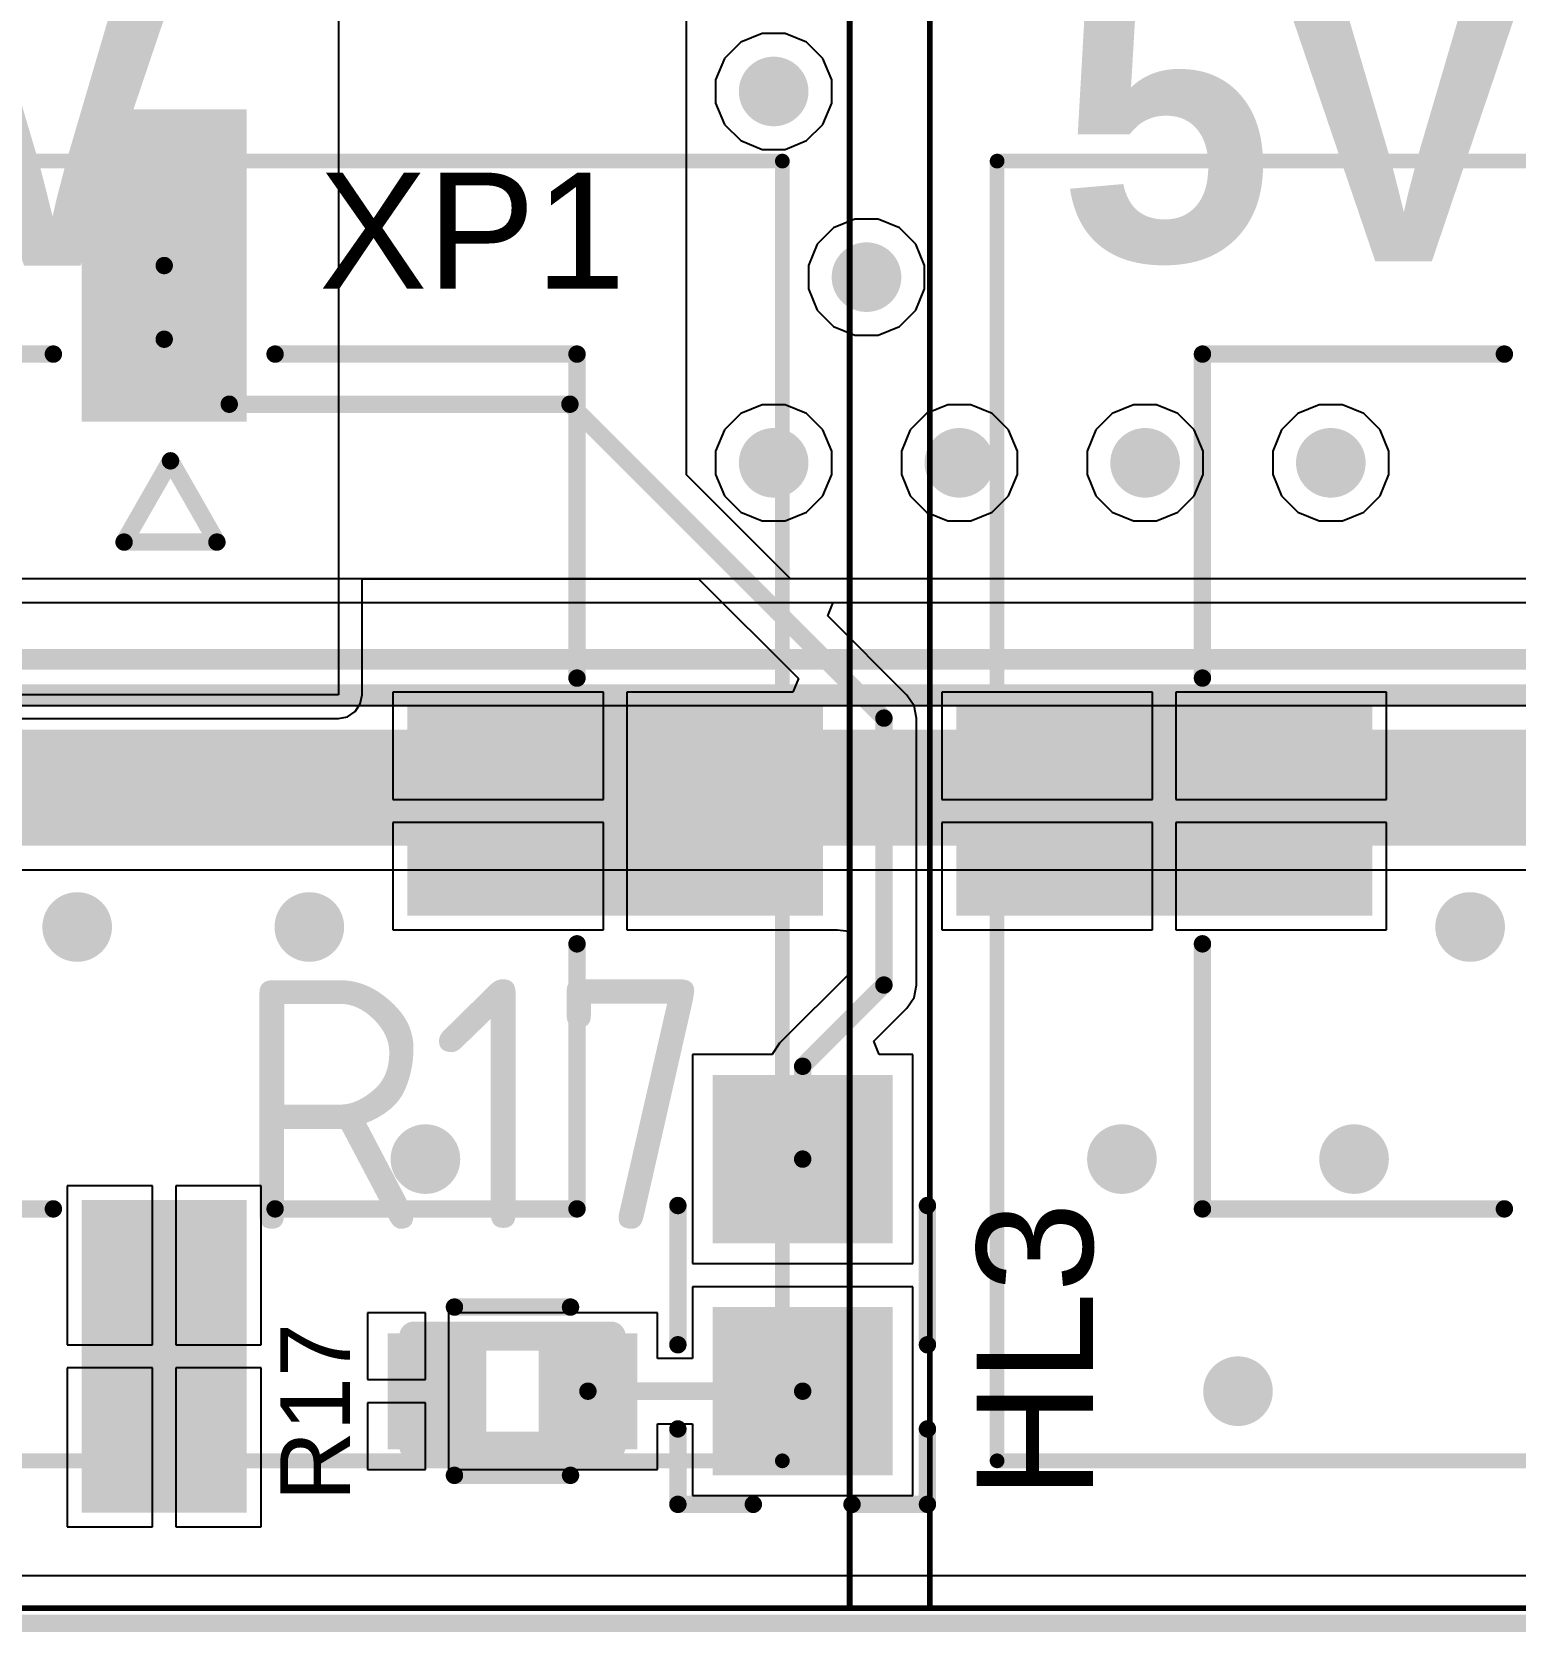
# Model space of a CAD drawing. Header units: inches. Extents: x 0 to 110, y 0 to 95.
# Drawn here: x 34.36 to 47.15, y -0.08 to 13.71 of the extents above; entities that cross this region are included whole.
import ezdxf

# ---------------------------------------------------------------- set-up
doc = ezdxf.new("R2010")
doc.units = ezdxf.units.IN
for name, color, linetype in [('Board Shape', 56, 'Continuous'), ('Bottom Layer', 5, 'Continuous'), ('Int1', 16, 'Continuous'), ('Int2', 76, 'Continuous'), ('Mechanical 13', 56, 'Continuous'), ('Panelize Outline', 56, 'Continuous'), ('Top Courtyard', 56, 'Continuous'), ('Top Layer', 1, 'Continuous'), ('Top Overlay', 2, 'Continuous'), ('Top Paste', 8, 'Continuous'), ('Top Solder', 216, 'Continuous'), ('Via Holes', 16, 'Continuous')]:
    doc.layers.add(name, color=color, linetype=linetype)
doc.styles.add('Arial', font='', dxfattribs={"height": 0.2})
doc.styles.add('Century Gothic_Bold', font='', dxfattribs={"height": 0.2})
doc.styles.add('GOST type B', font='', dxfattribs={"height": 0.2})
doc.styles.get('Arial').set_extended_font_data('Arial')
doc.styles.get('Century Gothic_Bold').set_extended_font_data('Century Gothic', bold=True)
doc.styles.get('GOST type B').set_extended_font_data('GOST type B')

# ---------------------------------------------------------------- blocks, each defined once
blk = doc.blocks.new('0603R_1025')
at = {"layer": 'Top Layer'}
for points in [[(-1.05000171, -0.47500032), (-1.05000171, 0.47500032), (-0.25000077, 0.47500032), (-0.25000077, -0.47500032)], [(0.24999823, -0.47500032), (0.24999823, 0.47500032), (1.04999917, 0.47500032), (1.04999917, -0.47500032)]]:
    blk.add_hatch(color=1, dxfattribs=at).paths.add_polyline_path(points)
at = {"layer": 'Top Paste'}
for points in [[(-1.05000171, -0.47500032), (-1.05000171, 0.47500032), (-0.25000077, 0.47500032), (-0.25000077, -0.47500032)], [(0.24999823, -0.47500032), (0.24999823, 0.47500032), (1.04999917, 0.47500032), (1.04999917, -0.47500032)]]:
    blk.add_hatch(color=8, dxfattribs=at).paths.add_polyline_path(points)
at = {"layer": 'Top Solder'}
for points in [[(-1.07500293, -0.50000154), (-1.07500293, 0.50000154), (-0.22499955, 0.50000154), (-0.22499955, -0.50000154)], [(0.22499701, -0.50000154), (0.22499701, 0.50000154), (1.07500039, 0.50000154), (1.07500039, -0.50000154)]]:
    blk.add_hatch(color=216, dxfattribs=at).paths.add_polyline_path(points)
at = {"layer": 'Panelize Outline'}
for points in [[(-0.8500008399999999, -0.47500032, 0.2499995, 0.2499995, 0), (-0.8500008399999999, 0.47500032, 0.2499995, 0.2499995, 0)], [(-0.8500008399999999, 0.47500032, 0.2499995, 0.2499995, 0), (0.8499983, 0.47500032, 0.2499995, 0.2499995, 0)], [(0.8499983, -0.47500032, 0.2499995, 0.2499995, 0), (0.8499983, 0.47500032, 0.2499995, 0.2499995, 0)], [(-0.8500008399999999, -0.47500032, 0.2499995, 0.2499995, 0), (0.8499983, -0.47500032, 0.2499995, 0.2499995, 0)]]:
    blk.add_lwpolyline(points, format="xyseb", dxfattribs=at)
for points in [[(-0.9125000799999999, 0.47500032, 0.12499848, 0.12499848, 1), (-0.7875015999999999, 0.47500032, 0.12499848, 0.12499848, 1)], [(-0.9125000799999999, 0.47500032, 0.12499848, 0.12499848, 1), (-0.7875015999999999, 0.47500032, 0.12499848, 0.12499848, 1)], [(0.78749906, 0.47500032, 0.12499848, 0.12499848, 1), (0.9124975399999999, 0.47500032, 0.12499848, 0.12499848, 1)], [(0.78749906, 0.47500032, 0.12499848, 0.12499848, 1), (0.9124975399999999, 0.47500032, 0.12499848, 0.12499848, 1)], [(-0.9125000799999999, -0.47500032, 0.12499848, 0.12499848, 1), (-0.7875015999999999, -0.47500032, 0.12499848, 0.12499848, 1)], [(-0.9125000799999999, -0.47500032, 0.12499848, 0.12499848, 1), (-0.7875015999999999, -0.47500032, 0.12499848, 0.12499848, 1)], [(0.78749906, -0.47500032, 0.12499848, 0.12499848, 1), (0.9124975399999999, -0.47500032, 0.12499848, 0.12499848, 1)], [(0.78749906, -0.47500032, 0.12499848, 0.12499848, 1), (0.9124975399999999, -0.47500032, 0.12499848, 0.12499848, 1)]]:
    blk.add_lwpolyline(points, format="xyseb", close=True, dxfattribs=at)
at = {"layer": 'Top Overlay'}
for points in [[(-0.499999, 0.72499982, 0.1499997, 0.1499997, 0), (0.499999, 0.72499982, 0.1499997, 0.1499997, 0)], [(-0.499999, -0.72499982, 0.1499997, 0.1499997, 0), (0.499999, -0.72499982, 0.1499997, 0.1499997, 0)]]:
    blk.add_lwpolyline(points, format="xyseb", dxfattribs=at)
for points in [[(-0.53749956, 0.72499982, 0.07499858, 0.07499858, 1), (-0.46249844, 0.72499982, 0.07499858, 0.07499858, 1)], [(0.46249844, 0.72499982, 0.07499858, 0.07499858, 1), (0.53749956, 0.72499982, 0.07499858, 0.07499858, 1)], [(-0.53749956, -0.72499982, 0.07499858, 0.07499858, 1), (-0.46249844, -0.72499982, 0.07499858, 0.07499858, 1)], [(0.46249844, -0.72499982, 0.07499858, 0.07499858, 1), (0.53749956, -0.72499982, 0.07499858, 0.07499858, 1)]]:
    blk.add_lwpolyline(points, format="xyseb", close=True, dxfattribs=at)
at = {"layer": 'Panelize Outline', "style": 'GOST type B'}
blk.add_text('R17', height=2.15000078, rotation=360, dxfattribs=at).set_placement((-2.40000028, 1.39999974))
blk = doc.blocks.new('0805D_1027')
at = {"layer": 'Top Layer'}
for points in [[(-1.70000041, -0.7499997700000002), (-1.70000041, 0.7499997699999997), (-0.3000006700000001, 0.7499997700000002), (-0.3000006699999999, -0.7499997699999997)], [(0.3000006700000001, -0.7499997700000002), (0.3000006699999999, 0.7499997699999997), (1.70000041, 0.7499997700000002), (1.70000041, -0.7499997699999997)]]:
    blk.add_hatch(color=1, dxfattribs=at).paths.add_polyline_path(points)
at = {"layer": 'Top Paste'}
for points in [[(-1.70000041, -0.7499997700000002), (-1.70000041, 0.7499997699999997), (-0.3000006700000001, 0.7499997700000002), (-0.3000006699999999, -0.7499997699999997)], [(0.3000006700000001, -0.7499997700000002), (0.3000006699999999, 0.7499997699999997), (1.70000041, 0.7499997700000002), (1.70000041, -0.7499997699999997)]]:
    blk.add_hatch(color=8, dxfattribs=at).paths.add_polyline_path(points)
at = {"layer": 'Top Solder'}
for points in [[(-1.72500163, -0.7750009900000001), (-1.72500163, 0.7750009899999998), (-0.2749994500000001, 0.7750009900000001), (-0.2749994499999999, -0.7750009899999998)], [(0.2749994500000001, -0.7750009900000001), (0.2749994499999999, 0.7750009899999998), (1.72500163, 0.7750009900000001), (1.72500163, -0.7750009899999998)]]:
    blk.add_hatch(color=216, dxfattribs=at).paths.add_polyline_path(points)
at = {"layer": 'Top Overlay'}
for points in [[(0.5999987999999999, 1.07499912, 0.1499997, 0.1499997, 0), (-0.5999987999999999, 1.07499912, 0.1499997, 0.1499997, 0)], [(1.97499986, 1.07499912, 0.1499997, 0.1499997, 0), (1.32500116, 1.07499912, 0.1499997, 0.1499997, 0)], [(1.97499986, 0.4250004199999999, 0.1499997, 0.1499997, 0), (1.97499986, 1.07499912, 0.1499997, 0.1499997, 0)], [(1.97499986, -1.07499912, 0.1499997, 0.1499997, 0), (1.97499986, -0.4250004199999999, 0.1499997, 0.1499997, 0)], [(0.5999987999999999, -1.07499912, 0.1499997, 0.1499997, 0), (-0.5999987999999999, -1.07499912, 0.1499997, 0.1499997, 0)], [(1.97499986, -1.07499912, 0.1499997, 0.1499997, 0), (1.32500116, -1.07499912, 0.1499997, 0.1499997, 0)]]:
    blk.add_lwpolyline(points, format="xyseb", dxfattribs=at)
for points in [[(-0.63749936, 1.07499912, 0.07499858, 0.07499858, 1), (-0.56249824, 1.07499912, 0.07499858, 0.07499858, 1)], [(0.56249824, 1.07499912, 0.07499858, 0.07499858, 1), (0.63749936, 1.07499912, 0.07499858, 0.07499858, 1)], [(1.2875006, 1.07499912, 0.07499858, 0.07499858, 1), (1.36250172, 1.07499912, 0.07499858, 0.07499858, 1)], [(1.9374993, 1.07499912, 0.07499858, 0.07499858, 1), (2.01250042, 1.07499912, 0.07499858, 0.07499858, 1)], [(1.9374993, 1.07499912, 0.07499858, 0.07499858, 1), (2.01250042, 1.07499912, 0.07499858, 0.07499858, 1)], [(1.9374993, 0.4250004199999999, 0.07499858, 0.07499858, 1), (2.01250042, 0.4250004199999999, 0.07499858, 0.07499858, 1)], [(1.9374993, -0.4250004199999999, 0.07499858, 0.07499858, 1), (2.01250042, -0.4250004199999999, 0.07499858, 0.07499858, 1)], [(-0.63749936, -1.07499912, 0.07499858, 0.07499858, 1), (-0.56249824, -1.07499912, 0.07499858, 0.07499858, 1)], [(0.56249824, -1.07499912, 0.07499858, 0.07499858, 1), (0.63749936, -1.07499912, 0.07499858, 0.07499858, 1)], [(1.2875006, -1.07499912, 0.07499858, 0.07499858, 1), (1.36250172, -1.07499912, 0.07499858, 0.07499858, 1)], [(1.9374993, -1.07499912, 0.07499858, 0.07499858, 1), (2.01250042, -1.07499912, 0.07499858, 0.07499858, 1)], [(1.9374993, -1.07499912, 0.07499858, 0.07499858, 1), (2.01250042, -1.07499912, 0.07499858, 0.07499858, 1)]]:
    blk.add_lwpolyline(points, format="xyseb", close=True, dxfattribs=at)
blk = doc.blocks.new('M_____430450218_1031')
at = {"layer": 'Top Layer'}
for points in [[(-0.635, 5.97000076), (0.635, 5.97000076), (0.635, 3.43000076), (-0.635, 3.43000076)], [(-5.600001499999999, 0.8249996199999998), (-2.17000074, 0.8249996199999998), (-2.17000074, -0.8249996199999998), (-5.600001499999999, -0.8249996199999998)], [(-0.635, -3.43000076), (0.635, -3.43000076), (0.635, -5.97000076), (-0.635, -5.97000076)]]:
    blk.add_hatch(color=1, dxfattribs=at).paths.add_polyline_path(points)
at = {"layer": 'Top Paste'}
for points in [[(-0.635, 5.97000076), (0.635, 5.97000076), (0.635, 3.43000076), (-0.635, 3.43000076)], [(-5.600001499999999, 0.8249996199999998), (-2.17000074, 0.8249996199999998), (-2.17000074, -0.8249996199999998), (-5.600001499999999, -0.8249996199999998)], [(-0.635, -3.43000076), (0.635, -3.43000076), (0.635, -5.97000076), (-0.635, -5.97000076)]]:
    blk.add_hatch(color=8, dxfattribs=at).paths.add_polyline_path(points)
at = {"layer": 'Top Solder'}
for points in [[(-0.7111999999999999, 6.04620076), (0.7111999999999999, 6.04620076), (0.7111999999999999, 3.35380076), (-0.7111999999999999, 3.35380076)], [(-5.676201499999999, 0.90119962), (-2.09380074, 0.90119962), (-2.09380074, -0.90119962), (-5.676201499999999, -0.90119962)], [(-0.7111999999999999, -3.35380076), (0.7111999999999999, -3.35380076), (0.7111999999999999, -6.04620076), (-0.7111999999999999, -6.04620076)]]:
    blk.add_hatch(color=216, dxfattribs=at).paths.add_polyline_path(points)
at = {"layer": 'Mechanical 13'}
for points in [[(5.32500078, 5.59999896, 0.127, 0.127, 0), (-5.32500078, 5.59999896, 0.127, 0.127, 0)], [(-5.32500078, 5.59999896, 0.127, 0.127, 0), (-5.32500078, -5.59999896, 0.127, 0.127, 0)], [(0.34600134, -2.31699816, 0.127, 0.127, 0), (-0.4539996, -2.31699816, 0.127, 0.127, 0)], [(-0.05400039999999999, -3.0169993, 0.127, 0.127, 0), (-0.4539996, -2.31699816, 0.127, 0.127, 0)], [(0.34600134, -2.31699816, 0.127, 0.127, 0), (-0.05400039999999999, -3.0169993, 0.127, 0.127, 0)], [(5.32500078, -5.59999896, 0.127, 0.127, 0), (-5.32500078, -5.59999896, 0.127, 0.127, 0)]]:
    blk.add_lwpolyline(points, format="xyseb", dxfattribs=at)
for points in [[(-5.35675078, 5.59999896, 0.0635, 0.0635, 1), (-5.293250779999999, 5.59999896, 0.0635, 0.0635, 1)], [(-5.35675078, 5.59999896, 0.0635, 0.0635, 1), (-5.293250779999999, 5.59999896, 0.0635, 0.0635, 1)], [(-0.4857495999999999, -2.31699816, 0.0635, 0.0635, 1), (-0.4222495999999999, -2.31699816, 0.0635, 0.0635, 1)], [(-0.4857495999999999, -2.31699816, 0.0635, 0.0635, 1), (-0.4222495999999999, -2.31699816, 0.0635, 0.0635, 1)], [(0.31425134, -2.31699816, 0.0635, 0.0635, 1), (0.3777513399999999, -2.31699816, 0.0635, 0.0635, 1)], [(0.31425134, -2.31699816, 0.0635, 0.0635, 1), (0.3777513399999999, -2.31699816, 0.0635, 0.0635, 1)], [(-0.0857504, -3.0169993, 0.0635, 0.0635, 1), (-0.0222504, -3.0169993, 0.0635, 0.0635, 1)], [(-0.0857504, -3.0169993, 0.0635, 0.0635, 1), (-0.0222504, -3.0169993, 0.0635, 0.0635, 1)], [(-5.35675078, -5.59999896, 0.0635, 0.0635, 1), (-5.293250779999999, -5.59999896, 0.0635, 0.0635, 1)], [(-5.35675078, -5.59999896, 0.0635, 0.0635, 1), (-5.293250779999999, -5.59999896, 0.0635, 0.0635, 1)]]:
    blk.add_lwpolyline(points, format="xyseb", close=True, dxfattribs=at)
at = {"layer": 'Top Courtyard'}
for points in [[(-6.595000779999999, 6.869998959999999, 0.0499999, 0.0499999, 0), (-6.595000779999999, -6.869998959999999, 0.0499999, 0.0499999, 0)], [(6.595000779999999, 6.869998959999999, 0.0499999, 0.0499999, 0), (-6.595000779999999, 6.869998959999999, 0.0499999, 0.0499999, 0)]]:
    blk.add_lwpolyline(points, format="xyseb", dxfattribs=at)
blk.add_lwpolyline([(-6.607500119999999, 6.869998959999999, 0.02499868, 0.02499868, 1), (-6.582501439999999, 6.869998959999999, 0.02499868, 0.02499868, 1)], format="xyseb", close=True, dxfattribs=at)
blk.add_lwpolyline([(-6.607500119999999, 6.869998959999999, 0.02499868, 0.02499868, 1), (-6.582501439999999, 6.869998959999999, 0.02499868, 0.02499868, 1)], format="xyseb", close=True, dxfattribs=at)
at = {"layer": 'Top Overlay'}
for points in [[(-3.556, 3.429, 0.1499997, 0.1499997, 0), (-3.556, 1.14499898, 0.1499997, 0.1499997, 0)], [(-0.9549993599999999, 3.429, 0.1499997, 0.1499997, 0), (-3.556, 3.429, 0.1499997, 0.1499997, 0)], [(3.556, 3.429, 0.1499997, 0.1499997, 0), (0.9549993599999999, 3.429, 0.1499997, 0.1499997, 0)], [(-3.556, -1.14499898, 0.1499997, 0.1499997, 0), (-3.556, -3.937, 0.1499997, 0.1499997, 0)], [(-0.05400039999999999, -3.0169993, 0.1499997, 0.1499997, 0), (-0.4539996, -2.31699816, 0.1499997, 0.1499997, 0)], [(0.34600134, -2.31699816, 0.1499997, 0.1499997, 0), (-0.4539996, -2.31699816, 0.1499997, 0.1499997, 0)], [(0.34600134, -2.31699816, 0.1499997, 0.1499997, 0), (-0.05400039999999999, -3.0169993, 0.1499997, 0.1499997, 0)], [(-0.9549993599999999, -3.937, 0.1499997, 0.1499997, 0), (-3.556, -3.937, 0.1499997, 0.1499997, 0)], [(3.556, -3.937, 0.1499997, 0.1499997, 0), (0.9549993599999999, -3.937, 0.1499997, 0.1499997, 0)]]:
    blk.add_lwpolyline(points, format="xyseb", dxfattribs=at)
for points in [[(-3.59350056, 3.429, 0.07499858, 0.07499858, 1), (-3.51849944, 3.429, 0.07499858, 0.07499858, 1)], [(-3.59350056, 3.429, 0.07499858, 0.07499858, 1), (-3.51849944, 3.429, 0.07499858, 0.07499858, 1)], [(-0.99249992, 3.429, 0.07499858, 0.07499858, 1), (-0.9174988, 3.429, 0.07499858, 0.07499858, 1)], [(0.9174988, 3.429, 0.07499858, 0.07499858, 1), (0.99249992, 3.429, 0.07499858, 0.07499858, 1)], [(-3.59350056, 1.14499898, 0.07499858, 0.07499858, 1), (-3.51849944, 1.14499898, 0.07499858, 0.07499858, 1)], [(-3.59350056, -1.14499898, 0.07499858, 0.07499858, 1), (-3.51849944, -1.14499898, 0.07499858, 0.07499858, 1)], [(-0.49150016, -2.31699816, 0.07499858, 0.07499858, 1), (-0.4164990399999999, -2.31699816, 0.07499858, 0.07499858, 1)], [(-0.49150016, -2.31699816, 0.07499858, 0.07499858, 1), (-0.4164990399999999, -2.31699816, 0.07499858, 0.07499858, 1)], [(0.30850078, -2.31699816, 0.07499858, 0.07499858, 1), (0.3835019, -2.31699816, 0.07499858, 0.07499858, 1)], [(0.30850078, -2.31699816, 0.07499858, 0.07499858, 1), (0.3835019, -2.31699816, 0.07499858, 0.07499858, 1)], [(-0.09150095999999999, -3.0169993, 0.07499858, 0.07499858, 1), (-0.01649984, -3.0169993, 0.07499858, 0.07499858, 1)], [(-0.09150095999999999, -3.0169993, 0.07499858, 0.07499858, 1), (-0.01649984, -3.0169993, 0.07499858, 0.07499858, 1)], [(-3.59350056, -3.937, 0.07499858, 0.07499858, 1), (-3.51849944, -3.937, 0.07499858, 0.07499858, 1)], [(-3.59350056, -3.937, 0.07499858, 0.07499858, 1), (-3.51849944, -3.937, 0.07499858, 0.07499858, 1)], [(-0.99249992, -3.937, 0.07499858, 0.07499858, 1), (-0.9174988, -3.937, 0.07499858, 0.07499858, 1)], [(0.9174988, -3.937, 0.07499858, 0.07499858, 1), (0.99249992, -3.937, 0.07499858, 0.07499858, 1)]]:
    blk.add_lwpolyline(points, format="xyseb", close=True, dxfattribs=at)
blk = doc.blocks.new('M_____430450218_1128')
at = {"layer": 'Top Layer'}
blk.add_hatch(color=1, dxfattribs=at).paths.add_polyline_path([(2.17000074, 0.8249996199999998), (5.600001499999999, 0.8249996199999998), (5.600001499999999, -0.8249996199999998), (2.17000074, -0.8249996199999998)])
at = {"layer": 'Top Paste'}
blk.add_hatch(color=8, dxfattribs=at).paths.add_polyline_path([(2.17000074, 0.8249996199999998), (5.600001499999999, 0.8249996199999998), (5.600001499999999, -0.8249996199999998), (2.17000074, -0.8249996199999998)])
at = {"layer": 'Top Solder'}
blk.add_hatch(color=216, dxfattribs=at).paths.add_polyline_path([(2.09380074, 0.90119962), (5.676201499999999, 0.90119962), (5.676201499999999, -0.90119962), (2.09380074, -0.90119962)])
at = {"layer": 'Mechanical 13'}
for points in [[(5.32500078, 5.59999896, 0.127, 0.127, 0), (-5.32500078, 5.59999896, 0.127, 0.127, 0)], [(5.32500078, 5.59999896, 0.127, 0.127, 0), (5.32500078, -5.59999896, 0.127, 0.127, 0)], [(5.32500078, -5.59999896, 0.127, 0.127, 0), (-5.32500078, -5.59999896, 0.127, 0.127, 0)]]:
    blk.add_lwpolyline(points, format="xyseb", dxfattribs=at)
for points in [[(5.293250779999999, 5.59999896, 0.0635, 0.0635, 1), (5.35675078, 5.59999896, 0.0635, 0.0635, 1)], [(5.293250779999999, 5.59999896, 0.0635, 0.0635, 1), (5.35675078, 5.59999896, 0.0635, 0.0635, 1)], [(5.293250779999999, -5.59999896, 0.0635, 0.0635, 1), (5.35675078, -5.59999896, 0.0635, 0.0635, 1)], [(5.293250779999999, -5.59999896, 0.0635, 0.0635, 1), (5.35675078, -5.59999896, 0.0635, 0.0635, 1)]]:
    blk.add_lwpolyline(points, format="xyseb", close=True, dxfattribs=at)
at = {"layer": 'Top Courtyard'}
for points in [[(6.595000779999999, 6.869998959999999, 0.0499999, 0.0499999, 0), (-6.595000779999999, 6.869998959999999, 0.0499999, 0.0499999, 0)], [(6.595000779999999, 6.869998959999999, 0.0499999, 0.0499999, 0), (6.595000779999999, -6.869998959999999, 0.0499999, 0.0499999, 0)]]:
    blk.add_lwpolyline(points, format="xyseb", dxfattribs=at)
blk.add_lwpolyline([(6.582501439999999, 6.869998959999999, 0.02499868, 0.02499868, 1), (6.607500119999999, 6.869998959999999, 0.02499868, 0.02499868, 1)], format="xyseb", close=True, dxfattribs=at)
blk.add_lwpolyline([(6.582501439999999, 6.869998959999999, 0.02499868, 0.02499868, 1), (6.607500119999999, 6.869998959999999, 0.02499868, 0.02499868, 1)], format="xyseb", close=True, dxfattribs=at)
at = {"layer": 'Top Overlay'}
for points in [[(3.556, 3.429, 0.1499997, 0.1499997, 0), (0.9549993599999999, 3.429, 0.1499997, 0.1499997, 0)], [(3.556, 3.429, 0.1499997, 0.1499997, 0), (3.556, 1.14499898, 0.1499997, 0.1499997, 0)], [(3.556, -1.14499898, 0.1499997, 0.1499997, 0), (3.556, -3.937, 0.1499997, 0.1499997, 0)], [(3.556, -3.937, 0.1499997, 0.1499997, 0), (0.9549993599999999, -3.937, 0.1499997, 0.1499997, 0)]]:
    blk.add_lwpolyline(points, format="xyseb", dxfattribs=at)
for points in [[(0.9174988, 3.429, 0.07499858, 0.07499858, 1), (0.99249992, 3.429, 0.07499858, 0.07499858, 1)], [(3.51849944, 3.429, 0.07499858, 0.07499858, 1), (3.59350056, 3.429, 0.07499858, 0.07499858, 1)], [(3.51849944, 3.429, 0.07499858, 0.07499858, 1), (3.59350056, 3.429, 0.07499858, 0.07499858, 1)], [(3.51849944, 1.14499898, 0.07499858, 0.07499858, 1), (3.59350056, 1.14499898, 0.07499858, 0.07499858, 1)], [(3.51849944, -1.14499898, 0.07499858, 0.07499858, 1), (3.59350056, -1.14499898, 0.07499858, 0.07499858, 1)], [(0.9174988, -3.937, 0.07499858, 0.07499858, 1), (0.99249992, -3.937, 0.07499858, 0.07499858, 1)], [(3.51849944, -3.937, 0.07499858, 0.07499858, 1), (3.59350056, -3.937, 0.07499858, 0.07499858, 1)], [(3.51849944, -3.937, 0.07499858, 0.07499858, 1), (3.59350056, -3.937, 0.07499858, 0.07499858, 1)]]:
    blk.add_lwpolyline(points, format="xyseb", close=True, dxfattribs=at)

msp = doc.modelspace()

# ---------------------------------------------------------------- hatches: boundary and pattern name
at = {"layer": 'Bottom Layer'}
h = msp.add_hatch(color=5, dxfattribs=at)
edge = h.paths.add_edge_path()
edge.add_arc((40.7499693, 13.19998122), 0.2999994, 0, 360)
h = msp.add_hatch(color=5, dxfattribs=at)
edge = h.paths.add_edge_path()
edge.add_arc((41.5499677, 11.59998188), 0.2999994, 0, 360)
h = msp.add_hatch(color=5, dxfattribs=at)
edge = h.paths.add_edge_path()
edge.add_arc((40.7499693, 9.99998254), 0.2999994, 0, 360)
h = msp.add_hatch(color=5, dxfattribs=at)
edge = h.paths.add_edge_path()
edge.add_arc((42.34996863999999, 9.99998254), 0.2999994, 0, 360)
h = msp.add_hatch(color=5, dxfattribs=at)
edge = h.paths.add_edge_path()
edge.add_arc((43.94996798, 9.99998254), 0.2999994, 0, 360)
h = msp.add_hatch(color=5, dxfattribs=at)
edge = h.paths.add_edge_path()
edge.add_arc((45.54996731999999, 9.99998254), 0.2999994, 0, 360)
h = msp.add_hatch(color=5, dxfattribs=at)
edge = h.paths.add_edge_path()
edge.add_arc((34.75003464, 6.00001848), 0.2999994, 0, 360)
h = msp.add_hatch(color=5, dxfattribs=at)
edge = h.paths.add_edge_path()
edge.add_arc((36.75003571999999, 6.00001848), 0.2999994, 0, 360)
h = msp.add_hatch(color=5, dxfattribs=at)
edge = h.paths.add_edge_path()
edge.add_arc((46.75004112, 6.00001848), 0.2999994, 0, 360)
h = msp.add_hatch(color=5, dxfattribs=at)
edge = h.paths.add_edge_path()
edge.add_arc((37.75003626, 4.0000174), 0.2999994, 0, 360)
h = msp.add_hatch(color=5, dxfattribs=at)
edge = h.paths.add_edge_path()
edge.add_arc((43.7500395, 4.0000174), 0.2999994, 0, 360)
h = msp.add_hatch(color=5, dxfattribs=at)
edge = h.paths.add_edge_path()
edge.add_arc((45.75004058, 4.0000174), 0.2999994, 0, 360)
h = msp.add_hatch(color=5, dxfattribs=at)
edge = h.paths.add_edge_path()
edge.add_arc((44.75004004, 2.00001632), 0.2999994, 0, 360)
at = {"layer": 'Int1'}
h = msp.add_hatch(color=16, dxfattribs=at)
edge = h.paths.add_edge_path()
edge.add_arc((40.7499693, 13.19998122), 0.2999994, 0, 360)
h = msp.add_hatch(color=16, dxfattribs=at)
edge = h.paths.add_edge_path()
edge.add_arc((41.5499677, 11.59998188), 0.2999994, 0, 360)
h = msp.add_hatch(color=16, dxfattribs=at)
edge = h.paths.add_edge_path()
edge.add_arc((40.7499693, 9.99998254), 0.2999994, 0, 360)
h = msp.add_hatch(color=16, dxfattribs=at)
edge = h.paths.add_edge_path()
edge.add_arc((42.34996863999999, 9.99998254), 0.2999994, 0, 360)
h = msp.add_hatch(color=16, dxfattribs=at)
edge = h.paths.add_edge_path()
edge.add_arc((43.94996798, 9.99998254), 0.2999994, 0, 360)
h = msp.add_hatch(color=16, dxfattribs=at)
edge = h.paths.add_edge_path()
edge.add_arc((45.54996731999999, 9.99998254), 0.2999994, 0, 360)
h = msp.add_hatch(color=16, dxfattribs=at)
edge = h.paths.add_edge_path()
edge.add_arc((34.75003464, 6.00001848), 0.2999994, 0, 360)
h = msp.add_hatch(color=16, dxfattribs=at)
edge = h.paths.add_edge_path()
edge.add_arc((36.75003571999999, 6.00001848), 0.2999994, 0, 360)
h = msp.add_hatch(color=16, dxfattribs=at)
edge = h.paths.add_edge_path()
edge.add_arc((46.75004112, 6.00001848), 0.2999994, 0, 360)
h = msp.add_hatch(color=16, dxfattribs=at)
edge = h.paths.add_edge_path()
edge.add_arc((37.75003626, 4.0000174), 0.2999994, 0, 360)
h = msp.add_hatch(color=16, dxfattribs=at)
edge = h.paths.add_edge_path()
edge.add_arc((43.7500395, 4.0000174), 0.2999994, 0, 360)
h = msp.add_hatch(color=16, dxfattribs=at)
edge = h.paths.add_edge_path()
edge.add_arc((45.75004058, 4.0000174), 0.2999994, 0, 360)
h = msp.add_hatch(color=16, dxfattribs=at)
edge = h.paths.add_edge_path()
edge.add_arc((44.75004004, 2.00001632), 0.2999994, 0, 360)
at = {"layer": 'Int2'}
h = msp.add_hatch(color=76, dxfattribs=at)
edge = h.paths.add_edge_path()
edge.add_arc((40.7499693, 13.19998122), 0.2999994, 0, 360)
h = msp.add_hatch(color=76, dxfattribs=at)
edge = h.paths.add_edge_path()
edge.add_arc((41.5499677, 11.59998188), 0.2999994, 0, 360)
h = msp.add_hatch(color=76, dxfattribs=at)
edge = h.paths.add_edge_path()
edge.add_arc((40.7499693, 9.99998254), 0.2999994, 0, 360)
h = msp.add_hatch(color=76, dxfattribs=at)
edge = h.paths.add_edge_path()
edge.add_arc((42.34996863999999, 9.99998254), 0.2999994, 0, 360)
h = msp.add_hatch(color=76, dxfattribs=at)
edge = h.paths.add_edge_path()
edge.add_arc((43.94996798, 9.99998254), 0.2999994, 0, 360)
h = msp.add_hatch(color=76, dxfattribs=at)
edge = h.paths.add_edge_path()
edge.add_arc((45.54996731999999, 9.99998254), 0.2999994, 0, 360)
h = msp.add_hatch(color=76, dxfattribs=at)
edge = h.paths.add_edge_path()
edge.add_arc((34.75003464, 6.00001848), 0.2999994, 0, 360)
h = msp.add_hatch(color=76, dxfattribs=at)
edge = h.paths.add_edge_path()
edge.add_arc((36.75003571999999, 6.00001848), 0.2999994, 0, 360)
h = msp.add_hatch(color=76, dxfattribs=at)
edge = h.paths.add_edge_path()
edge.add_arc((46.75004112, 6.00001848), 0.2999994, 0, 360)
h = msp.add_hatch(color=76, dxfattribs=at)
edge = h.paths.add_edge_path()
edge.add_arc((37.75003626, 4.0000174), 0.2999994, 0, 360)
h = msp.add_hatch(color=76, dxfattribs=at)
edge = h.paths.add_edge_path()
edge.add_arc((43.7500395, 4.0000174), 0.2999994, 0, 360)
h = msp.add_hatch(color=76, dxfattribs=at)
edge = h.paths.add_edge_path()
edge.add_arc((45.75004058, 4.0000174), 0.2999994, 0, 360)
h = msp.add_hatch(color=76, dxfattribs=at)
edge = h.paths.add_edge_path()
edge.add_arc((44.75004004, 2.00001632), 0.2999994, 0, 360)
at = {"layer": 'Top Layer'}
h = msp.add_hatch(color=1, dxfattribs=at)
edge = h.paths.add_edge_path()
edge.add_arc((40.7499693, 13.19998122), 0.2999994, 0, 360)
h = msp.add_hatch(color=1, dxfattribs=at)
edge = h.paths.add_edge_path()
edge.add_arc((41.5499677, 11.59998188), 0.2999994, 0, 360)
h = msp.add_hatch(color=1, dxfattribs=at)
edge = h.paths.add_edge_path()
edge.add_arc((40.7499693, 9.99998254), 0.2999994, 0, 360)
h = msp.add_hatch(color=1, dxfattribs=at)
edge = h.paths.add_edge_path()
edge.add_arc((42.34996863999999, 9.99998254), 0.2999994, 0, 360)
h = msp.add_hatch(color=1, dxfattribs=at)
edge = h.paths.add_edge_path()
edge.add_arc((43.94996798, 9.99998254), 0.2999994, 0, 360)
h = msp.add_hatch(color=1, dxfattribs=at)
edge = h.paths.add_edge_path()
edge.add_arc((45.54996731999999, 9.99998254), 0.2999994, 0, 360)
h = msp.add_hatch(color=1, dxfattribs=at)
edge = h.paths.add_edge_path()
edge.add_arc((34.75003464, 6.00001848), 0.2999994, 0, 360)
h = msp.add_hatch(color=1, dxfattribs=at)
edge = h.paths.add_edge_path()
edge.add_arc((36.75003571999999, 6.00001848), 0.2999994, 0, 360)
h = msp.add_hatch(color=1, dxfattribs=at)
edge = h.paths.add_edge_path()
edge.add_arc((46.75004112, 6.00001848), 0.2999994, 0, 360)
h = msp.add_hatch(color=1, dxfattribs=at)
edge = h.paths.add_edge_path()
edge.add_arc((37.75003626, 4.0000174), 0.2999994, 0, 360)
h = msp.add_hatch(color=1, dxfattribs=at)
edge = h.paths.add_edge_path()
edge.add_arc((43.7500395, 4.0000174), 0.2999994, 0, 360)
h = msp.add_hatch(color=1, dxfattribs=at)
edge = h.paths.add_edge_path()
edge.add_arc((45.75004058, 4.0000174), 0.2999994, 0, 360)
h = msp.add_hatch(color=1, dxfattribs=at)
edge = h.paths.add_edge_path()
edge.add_arc((44.75004004, 2.00001632), 0.2999994, 0, 360)
at = {"layer": 'Via Holes'}
h = msp.add_hatch(color=7, dxfattribs=at)
edge = h.paths.add_edge_path()
edge.add_arc((40.7499693, 13.19998122), 0.1499997, 0, 360)
h = msp.add_hatch(color=7, dxfattribs=at)
edge = h.paths.add_edge_path()
edge.add_arc((41.5499677, 11.59998188), 0.1499997, 0, 360)
h = msp.add_hatch(color=7, dxfattribs=at)
edge = h.paths.add_edge_path()
edge.add_arc((40.7499693, 9.99998254), 0.1499997, 0, 360)
h = msp.add_hatch(color=7, dxfattribs=at)
edge = h.paths.add_edge_path()
edge.add_arc((42.34996863999999, 9.99998254), 0.1499997, 0, 360)
h = msp.add_hatch(color=7, dxfattribs=at)
edge = h.paths.add_edge_path()
edge.add_arc((43.94996798, 9.99998254), 0.1499997, 0, 360)
h = msp.add_hatch(color=7, dxfattribs=at)
edge = h.paths.add_edge_path()
edge.add_arc((45.54996731999999, 9.99998254), 0.1499997, 0, 360)
h = msp.add_hatch(color=7, dxfattribs=at)
edge = h.paths.add_edge_path()
edge.add_arc((34.75003464, 6.00001848), 0.1499997, 0, 360)
h = msp.add_hatch(color=7, dxfattribs=at)
edge = h.paths.add_edge_path()
edge.add_arc((36.75003571999999, 6.00001848), 0.1499997, 0, 360)
h = msp.add_hatch(color=7, dxfattribs=at)
edge = h.paths.add_edge_path()
edge.add_arc((46.75004112, 6.00001848), 0.1499997, 0, 360)
h = msp.add_hatch(color=7, dxfattribs=at)
edge = h.paths.add_edge_path()
edge.add_arc((37.75003626, 4.0000174), 0.1499997, 0, 360)
h = msp.add_hatch(color=7, dxfattribs=at)
edge = h.paths.add_edge_path()
edge.add_arc((43.7500395, 4.0000174), 0.1499997, 0, 360)
h = msp.add_hatch(color=7, dxfattribs=at)
edge = h.paths.add_edge_path()
edge.add_arc((45.75004058, 4.0000174), 0.1499997, 0, 360)
h = msp.add_hatch(color=7, dxfattribs=at)
edge = h.paths.add_edge_path()
edge.add_arc((44.75004004, 2.00001632), 0.1499997, 0, 360)

# ---------------------------------------------------------------- linework, layer by layer
at = {"layer": 'Board Shape'}
msp.add_lwpolyline([(2.00000108, -2.54e-06, 0.1499997, 0.1499997, 0), (89.07179544, 5.08e-06, 0.1499997, 0.1499997, 0)], format="xyseb", dxfattribs=at)
at = {"layer": 'Bottom Layer'}
for points in [[(18.10257238, 8.306998879999998, 0.17999964, 0.17999964, 0), (85.97726518, 8.306998879999998, 0.17999964, 0.17999964, 0)], [(18.22973494, 7.999999239999999, 0.17999964, 0.17999964, 0), (86.10442774, 7.999999239999999, 0.17999964, 0.17999964, 0)]]:
    msp.add_lwpolyline(points, format="xyseb", dxfattribs=at)
at = {"layer": 'Int1'}
for p, q in [((76.64534836, 8.99999978), (18.59849214, 8.99999978)), ((18.96573042, 8.79608096), (76.64534836, 8.79608096)), ((80.70755004, 7.90603956), (19.69245236, 7.90603956)), ((19.40000184, 6.49396212), (81.00000055999999, 6.49396212)), ((89.07179798, 0.40782748), (2.00000108, 0.4078224))]:
    msp.add_line(p, q, dxfattribs=at)
msp.add_lwpolyline([(19.40000184, 7.20000084, 1.00000054, 1.00000054, 0), (81.00000055999999, 7.20000084, 1.00000054, 1.00000054, 0)], format="xyseb", dxfattribs=at)
at = {"layer": 'Int2'}
for p, q in [((40.65051305999999, 13.69998022), (40.46674152, 13.6238615)), ((40.84942554, 13.69998022), (40.65051305999999, 13.69998022)), ((41.03319707999999, 13.6238615), (40.84942554, 13.69998022)), ((40.46674152, 13.6238615), (40.32608902, 13.483209)), ((41.17384958, 13.483209), (41.03319707999999, 13.6238615)), ((40.32608902, 13.483209), (40.2499703, 13.29943746)), ((41.2499683, 13.29943746), (41.17384958, 13.483209)), ((40.2499703, 13.29943746), (40.2499703, 13.10052498)), ((41.2499683, 13.10052498), (41.2499683, 13.29943746)), ((40.2499703, 13.10052498), (40.32608902, 12.91675344)), ((41.17384958, 12.91675344), (41.2499683, 13.10052498)), ((40.32608902, 12.91675344), (40.46674152, 12.77610094)), ((41.03319707999999, 12.77610094), (41.17384958, 12.91675344)), ((40.46674152, 12.77610094), (40.65051305999999, 12.69998222)), ((40.65051305999999, 12.69998222), (40.84942554, 12.69998222)), ((40.84942554, 12.69998222), (41.03319707999999, 12.77610094)), ((41.26673992, 12.02386216), (41.12608742, 11.88320966)), ((41.45051145999999, 12.09998088), (41.26673992, 12.02386216)), ((41.64942394, 12.09998088), (41.45051145999999, 12.09998088)), ((41.83319547999999, 12.02386216), (41.64942394, 12.09998088)), ((41.97384798, 11.88320966), (41.83319547999999, 12.02386216)), ((41.12608742, 11.88320966), (41.04996869999999, 11.69943812)), ((42.0499667, 11.69943812), (41.97384798, 11.88320966)), ((41.04996869999999, 11.69943812), (41.04996869999999, 11.50052564)), ((42.0499667, 11.50052564), (42.0499667, 11.69943812)), ((41.04996869999999, 11.50052564), (41.12608742, 11.3167541)), ((41.97384798, 11.3167541), (42.0499667, 11.50052564)), ((41.12608742, 11.3167541), (41.26673992, 11.1761016)), ((41.83319547999999, 11.1761016), (41.97384798, 11.3167541)), ((41.26673992, 11.1761016), (41.45051145999999, 11.09998288)), ((41.64942394, 11.09998288), (41.83319547999999, 11.1761016)), ((41.45051145999999, 11.09998288), (41.64942394, 11.09998288)), ((40.65051305999999, 10.49998154), (40.46674152, 10.42386282)), ((40.84942554, 10.49998154), (40.65051305999999, 10.49998154)), ((41.03319707999999, 10.42386282), (40.84942554, 10.49998154)), ((42.2505124, 10.49998154), (42.06674086, 10.42386282)), ((42.44942488, 10.49998154), (42.2505124, 10.49998154)), ((42.63319642, 10.42386282), (42.44942488, 10.49998154)), ((43.85051173999999, 10.49998154), (43.6667402, 10.42386282)), ((44.04942422, 10.49998154), (43.85051173999999, 10.49998154)), ((44.23319575999999, 10.42386282), (44.04942422, 10.49998154)), ((45.45051108, 10.49998154), (45.26673954, 10.42386282)), ((45.64942356, 10.49998154), (45.45051108, 10.49998154)), ((45.8331951, 10.42386282), (45.64942356, 10.49998154)), ((40.46674152, 10.42386282), (40.32608902, 10.28321032)), ((41.17384958, 10.28321032), (41.03319707999999, 10.42386282)), ((42.06674086, 10.42386282), (41.92608836, 10.28321032)), ((42.77384891999999, 10.28321032), (42.63319642, 10.42386282)), ((43.6667402, 10.42386282), (43.5260877, 10.28321032)), ((44.37384826, 10.28321032), (44.23319575999999, 10.42386282)), ((45.26673954, 10.42386282), (45.12608703999999, 10.28321032)), ((45.9738476, 10.28321032), (45.8331951, 10.42386282)), ((40.32608902, 10.28321032), (40.2499703, 10.09943878)), ((41.2499683, 10.09943878), (41.17384958, 10.28321032)), ((41.92608836, 10.28321032), (41.84996964, 10.09943878)), ((42.84996764, 10.09943878), (42.77384891999999, 10.28321032)), ((43.5260877, 10.28321032), (43.44996897999999, 10.09943878)), ((44.44996697999999, 10.09943878), (44.37384826, 10.28321032)), ((45.12608703999999, 10.28321032), (45.04996832, 10.09943878)), ((46.04996632, 10.09943878), (45.9738476, 10.28321032)), ((40.2499703, 10.09943878), (40.2499703, 9.9005263)), ((41.2499683, 9.9005263), (41.2499683, 10.09943878)), ((41.84996964, 10.09943878), (41.84996964, 9.9005263)), ((42.84996764, 9.9005263), (42.84996764, 10.09943878)), ((43.44996897999999, 10.09943878), (43.44996897999999, 9.9005263)), ((44.44996697999999, 9.9005263), (44.44996697999999, 10.09943878)), ((45.04996832, 10.09943878), (45.04996832, 9.9005263)), ((46.04996632, 9.9005263), (46.04996632, 10.09943878)), ((40.2499703, 9.9005263), (40.32608902, 9.716754759999999)), ((41.17384958, 9.716754759999999), (41.2499683, 9.9005263)), ((41.84996964, 9.9005263), (41.92608836, 9.716754759999999)), ((42.77384891999999, 9.716754759999999), (42.84996764, 9.9005263)), ((43.44996897999999, 9.9005263), (43.5260877, 9.716754759999999)), ((44.37384826, 9.716754759999999), (44.44996697999999, 9.9005263)), ((45.04996832, 9.9005263), (45.12608703999999, 9.716754759999999)), ((45.9738476, 9.716754759999999), (46.04996632, 9.9005263)), ((40.32608902, 9.716754759999999), (40.46674152, 9.576102259999999)), ((41.03319707999999, 9.576102259999999), (41.17384958, 9.716754759999999)), ((41.92608836, 9.716754759999999), (42.06674086, 9.576102259999999)), ((42.63319642, 9.576102259999999), (42.77384891999999, 9.716754759999999)), ((43.5260877, 9.716754759999999), (43.6667402, 9.576102259999999)), ((44.23319575999999, 9.576102259999999), (44.37384826, 9.716754759999999)), ((45.12608703999999, 9.716754759999999), (45.26673954, 9.576102259999999)), ((45.8331951, 9.576102259999999), (45.9738476, 9.716754759999999)), ((40.46674152, 9.576102259999999), (40.65051305999999, 9.499983539999999)), ((40.84942554, 9.499983539999999), (41.03319707999999, 9.576102259999999)), ((42.06674086, 9.576102259999999), (42.2505124, 9.499983539999999)), ((42.44942488, 9.499983539999999), (42.63319642, 9.576102259999999)), ((43.6667402, 9.576102259999999), (43.85051173999999, 9.499983539999999)), ((44.04942422, 9.499983539999999), (44.23319575999999, 9.576102259999999)), ((45.26673954, 9.576102259999999), (45.45051108, 9.499983539999999)), ((45.64942356, 9.499983539999999), (45.8331951, 9.576102259999999)), ((40.65051305999999, 9.499983539999999), (40.84942554, 9.499983539999999)), ((42.2505124, 9.499983539999999), (42.44942488, 9.499983539999999)), ((43.85051173999999, 9.499983539999999), (44.04942422, 9.499983539999999)), ((45.45051108, 9.499983539999999), (45.64942356, 9.499983539999999)), ((89.07179798, 0.40782748), (2.00000108, 0.4078224))]:
    msp.add_line(p, q, dxfattribs=at)
at = {"layer": 'Top Layer'}
for p, q in [((39.99999874, 9.8965258), (39.99999874, 14.49999894)), ((36.99999966, 13.99999994), (36.99999966, 7.999999239999999)), ((40.89652476, 8.99999978), (39.99999874, 9.8965258)), ((37.20391848, 7.999999239999999), (37.20391848, 8.99999978)), ((37.20391848, 8.99999978), (40.1034758, 8.99999978)), ((40.1034758, 8.99999978), (40.96299148, 8.140484099999998)), ((56.49999876, 8.99999978), (40.89652476, 8.99999978)), ((41.21592722, 8.680597319999999), (41.26376303999999, 8.79608096)), ((41.26376303999999, 8.79608096), (53.9196153, 8.79608096)), ((41.89826265999999, 7.99826188), (41.21592722, 8.680597319999999)), ((40.96299148, 8.140484099999998), (40.91515566, 8.02500046)), ((36.99999966, 7.999999239999999), (33.52999898, 7.999999239999999)), ((37.18839654, 7.92196282), (37.20391848, 7.999999239999999)), ((39.28500143999999, 8.02500046), (37.47000126, 8.02500046)), ((37.47000126, 8.02500046), (37.47000126, 7.10000104)), ((39.28500143999999, 7.10000104), (39.28500143999999, 8.02500046)), ((40.91515566, 8.02500046), (39.48500103999999, 8.02500046)), ((39.48500103999999, 8.02500046), (39.48500103999999, 7.00000124)), ((41.95904486, 7.90729686), (41.89826265999999, 7.99826188)), ((44.0149996, 8.02500046), (42.19999942, 8.02500046)), ((42.19999942, 8.02500046), (42.19999942, 7.10000104)), ((44.0149996, 7.10000104), (44.0149996, 8.02500046)), ((46.02999937999999, 8.02500046), (44.21499919999999, 8.02500046)), ((44.21499919999999, 8.02500046), (44.21499919999999, 7.10000104)), ((46.02999937999999, 7.10000104), (46.02999937999999, 8.02500046)), ((37.14419292, 7.85580598), (37.18839654, 7.92196282)), ((41.98038594, 7.799999639999999), (41.95904486, 7.90729686)), ((33.52999898, 7.796080419999999), (36.99999966, 7.796080419999999)), ((36.99999966, 7.796080419999999), (37.07803608, 7.81160236)), ((37.07803608, 7.81160236), (37.14419292, 7.85580598)), ((41.98038594, 5.49999916), (41.98038594, 7.799999639999999)), ((37.47000126, 7.10000104), (39.28500143999999, 7.10000104)), ((42.19999942, 7.10000104), (44.0149996, 7.10000104)), ((44.21499919999999, 7.10000104), (46.02999937999999, 7.10000104)), ((39.28500143999999, 6.90000144), (37.47000126, 6.90000144)), ((37.47000126, 6.90000144), (37.47000126, 5.97500202)), ((39.28500143999999, 5.97500202), (39.28500143999999, 6.90000144)), ((39.48500103999999, 7.00000124), (39.48500103999999, 5.97500202)), ((44.0149996, 6.90000144), (42.19999942, 6.90000144)), ((42.19999942, 6.90000144), (42.19999942, 5.97500202)), ((44.0149996, 5.97500202), (44.0149996, 6.90000144)), ((46.02999937999999, 6.90000144), (44.21499919999999, 6.90000144)), ((44.21499919999999, 6.90000144), (44.21499919999999, 5.97500202)), ((46.02999937999999, 5.97500202), (46.02999937999999, 6.90000144)), ((37.47000126, 5.97500202), (39.28500143999999, 5.97500202)), ((39.48500103999999, 5.97500202), (41.29999867999999, 5.97500202)), ((41.29999867999999, 5.97500202), (41.29999867999999, 5.97499948)), ((41.29999867999999, 5.97499948), (41.4196149, 5.961994679999999)), ((41.4196149, 5.961994679999999), (41.4196149, 5.61613812)), ((42.19999942, 5.97500202), (44.0149996, 5.97500202)), ((44.21499919999999, 5.97500202), (46.02999937999999, 5.97500202)), ((41.4196149, 5.61613812), (40.80173704, 4.99826026)), ((41.89826265999999, 5.30173692), (41.95904486, 5.392701939999999)), ((41.95904486, 5.392701939999999), (41.98038594, 5.49999916)), ((41.6120072, 5.015481459999999), (41.89826265999999, 5.30173692)), ((40.80173704, 4.99826026), (40.74095738, 4.907297779999999)), ((41.65984302, 4.89999782), (41.6120072, 5.015481459999999)), ((40.7395045, 4.89999782), (40.05000118, 4.89999782)), ((40.05000118, 4.89999782), (40.05000118, 3.10000142)), ((40.74095738, 4.907297779999999), (40.7395045, 4.89999782)), ((41.94999738, 4.89999782), (41.65984302, 4.89999782)), ((41.94999738, 3.10000142), (41.94999738, 4.89999782)), ((35.40000032, 3.77000008), (34.66500052, 3.77000008)), ((34.66500052, 3.77000008), (34.66500052, 2.40000028)), ((35.40000032, 2.40000028), (35.40000032, 3.77000008)), ((36.33499971999999, 3.77000008), (35.59999991999999, 3.77000008)), ((35.59999991999999, 3.77000008), (35.59999991999999, 2.40000028)), ((36.33499971999999, 2.40000028), (36.33499971999999, 3.77000008)), ((40.05000118, 3.10000142), (41.94999738, 3.10000142)), ((41.94999738, 2.89999674), (40.05000118, 2.89999674)), ((40.05000118, 2.89999674), (40.05000118, 2.2803866)), ((41.94999738, 1.10000034), (41.94999738, 2.89999674)), ((37.74999816, 2.675001), (37.24999915999999, 2.675001)), ((37.24999915999999, 2.675001), (37.24999915999999, 2.10000088)), ((37.74999816, 2.10000088), (37.74999816, 2.675001)), ((38.42499554, 2.675001), (37.94999776, 2.675001)), ((37.94999776, 2.675001), (37.94999776, 2.00000108)), ((38.44999676, 2.67500354), (38.42499554, 2.675001)), ((38.54999909999999, 2.67500354), (38.44999676, 2.67500354)), ((38.57500031999999, 2.675001), (38.54999909999999, 2.67500354)), ((39.7499967, 2.675001), (38.57500031999999, 2.675001)), ((39.7499967, 2.2803866), (39.7499967, 2.675001)), ((34.66500052, 2.40000028), (35.40000032, 2.40000028)), ((35.59999991999999, 2.40000028), (36.33499971999999, 2.40000028)), ((40.05000118, 2.2803866), (39.7499967, 2.2803866)), ((35.40000032, 2.20000068), (34.66500052, 2.20000068)), ((34.66500052, 2.20000068), (34.66500052, 0.83000088)), ((35.40000032, 0.83000088), (35.40000032, 2.20000068)), ((36.33499971999999, 2.20000068), (35.59999991999999, 2.20000068)), ((35.59999991999999, 2.20000068), (35.59999991999999, 0.83000088)), ((36.33499971999999, 0.83000088), (36.33499971999999, 2.20000068)), ((37.24999915999999, 2.10000088), (37.74999816, 2.10000088)), ((37.94999776, 2.00000108), (37.94999776, 1.32500116)), ((37.74999816, 1.90000128), (37.24999915999999, 1.90000128)), ((37.24999915999999, 1.90000128), (37.24999915999999, 1.32500116)), ((37.74999816, 1.32500116), (37.74999816, 1.90000128)), ((39.7499967, 1.32500116), (39.7499967, 1.71961556)), ((39.7499967, 1.71961556), (40.05000118, 1.71961556)), ((40.05000118, 1.71961556), (40.05000118, 1.10000034)), ((37.24999915999999, 1.32500116), (37.74999816, 1.32500116)), ((37.94999776, 1.32500116), (38.42499554, 1.32500116)), ((38.42499554, 1.32500116), (38.44999676, 1.32499862)), ((38.44999676, 1.32499862), (38.54999909999999, 1.32499862)), ((38.54999909999999, 1.32499862), (38.57500031999999, 1.32500116)), ((38.57500031999999, 1.32500116), (39.7499967, 1.32500116)), ((40.05000118, 1.10000034), (41.94999738, 1.10000034)), ((34.66500052, 0.83000088), (35.40000032, 0.83000088)), ((35.59999991999999, 0.83000088), (36.33499971999999, 0.83000088)), ((67.20000021999999, 0.40782494), (28.09999968, 0.40782494))]:
    msp.add_line(p, q, dxfattribs=at)
for points in [[(35.50000012, 11.065002, 0.1499997, 0.1499997, 0), (35.50000012, 11.700002, 0.1499997, 0.1499997, 0)], [(35.50000012, 11.065002, 0.1499997, 0.1499997, 0), (36.059999, 10.50500312, 0.1499997, 0.1499997, 0)], [(36.059999, 10.50500312, 0.1499997, 0.1499997, 0), (38.99499694, 10.50500312, 0.1499997, 0.1499997, 0)], [(38.99499694, 10.50500312, 0.1499997, 0.1499997, 0), (41.70000041999999, 7.799999639999999, 0.1499997, 0.1499997, 0)], [(41.70000041999999, 5.49999916, 0.1499997, 0.1499997, 0), (41.70000041999999, 7.799999639999999, 0.1499997, 0.1499997, 0)], [(40.99999928, 4.79999802, 0.1499997, 0.1499997, 0), (41.70000041999999, 5.49999916, 0.1499997, 0.1499997, 0)], [(40.99999928, 3.99999962, 0.1499997, 0.1499997, 0), (40.99999928, 4.79999802, 0.1499997, 0.1499997, 0)], [(39.1499979, 2.00000108, 0.1499997, 0.1499997, 0), (40.99999673999999, 2.00000108, 0.1499997, 0.1499997, 0)], [(40.99999673999999, 2.00000108, 0.1499997, 0.1499997, 0), (40.99999928, 1.99999854, 0.1499997, 0.1499997, 0)]]:
    msp.add_lwpolyline(points, format="xyseb", dxfattribs=at)
for points in [[(35.46249956, 11.700002, 0.07499858, 0.07499858, 1), (35.53750068, 11.700002, 0.07499858, 0.07499858, 1)], [(35.46249956, 11.065002, 0.07499858, 0.07499858, 1), (35.53750068, 11.065002, 0.07499858, 0.07499858, 1)], [(35.46249956, 11.065002, 0.07499858, 0.07499858, 1), (35.53750068, 11.065002, 0.07499858, 0.07499858, 1)], [(36.02249844, 10.50500312, 0.07499858, 0.07499858, 1), (36.09749956, 10.50500312, 0.07499858, 0.07499858, 1)], [(36.02249844, 10.50500312, 0.07499858, 0.07499858, 1), (36.09749956, 10.50500312, 0.07499858, 0.07499858, 1)], [(38.95749638, 10.50500312, 0.07499858, 0.07499858, 1), (39.0324975, 10.50500312, 0.07499858, 0.07499858, 1)], [(38.95749638, 10.50500312, 0.07499858, 0.07499858, 1), (39.0324975, 10.50500312, 0.07499858, 0.07499858, 1)], [(41.66249986, 7.799999639999999, 0.07499858, 0.07499858, 1), (41.73750098, 7.799999639999999, 0.07499858, 0.07499858, 1)], [(41.66249986, 7.799999639999999, 0.07499858, 0.07499858, 1), (41.73750098, 7.799999639999999, 0.07499858, 0.07499858, 1)], [(41.66249986, 5.49999916, 0.07499858, 0.07499858, 1), (41.73750098, 5.49999916, 0.07499858, 0.07499858, 1)], [(41.66249986, 5.49999916, 0.07499858, 0.07499858, 1), (41.73750098, 5.49999916, 0.07499858, 0.07499858, 1)], [(40.96249872, 4.79999802, 0.07499858, 0.07499858, 1), (41.03749984, 4.79999802, 0.07499858, 0.07499858, 1)], [(40.96249872, 4.79999802, 0.07499858, 0.07499858, 1), (41.03749984, 4.79999802, 0.07499858, 0.07499858, 1)], [(40.96249872, 3.99999962, 0.07499858, 0.07499858, 1), (41.03749984, 3.99999962, 0.07499858, 0.07499858, 1)], [(39.11249734, 2.00000108, 0.07499858, 0.07499858, 1), (39.18749846, 2.00000108, 0.07499858, 0.07499858, 1)], [(40.96249618, 2.00000108, 0.07499858, 0.07499858, 1), (41.0374973, 2.00000108, 0.07499858, 0.07499858, 1)], [(40.96249618, 2.00000108, 0.07499858, 0.07499858, 1), (41.0374973, 2.00000108, 0.07499858, 0.07499858, 1)], [(40.96249872, 1.99999854, 0.07499858, 0.07499858, 1), (41.03749984, 1.99999854, 0.07499858, 0.07499858, 1)]]:
    msp.add_lwpolyline(points, format="xyseb", close=True, dxfattribs=at)

# ---------------------------------------------------------------- block references
for name, p, rotation in [('M_____430450218_1031', (35.50000012, 7.00000124), 180), ('M_____430450218_1128', (48.00000052, 7.00000124), 180), ('0805D_1027', (40.99999928, 2.99999908), 270)]:
    msp.add_blockref(name, p, dxfattribs=dict(rotation=rotation))
msp.add_blockref('0603R_1025', (38.4999992, 2.00000108))

# ---------------------------------------------------------------- texts
at = {"layer": 'Top Overlay'}
for s, height, rotation, style, p in [('12V', 2.50000008, 360, 'Century Gothic_Bold', (29.69999902, 11.69999946)), ('5V', 2.50000008, 360, 'Century Gothic_Bold', (43.19999996, 11.7370225)), ('HL3', 1.00000054, 90, 'Arial', (43.49983426, 1.06709718)), ('R17', 0.5999987999999999, 90, 'Arial', (37.09990294, 1.05024428))]:
    msp.add_text(s, height=height, rotation=rotation, dxfattribs=dict(at, style=style)).set_placement(p)
at = {"layer": 'Top Overlay', "style": 'Arial'}
msp.add_text('XP1', height=1.00000054, dxfattribs=at).set_placement((36.83371094, 11.50015988))

doc.saveas('drawing.dxf')
